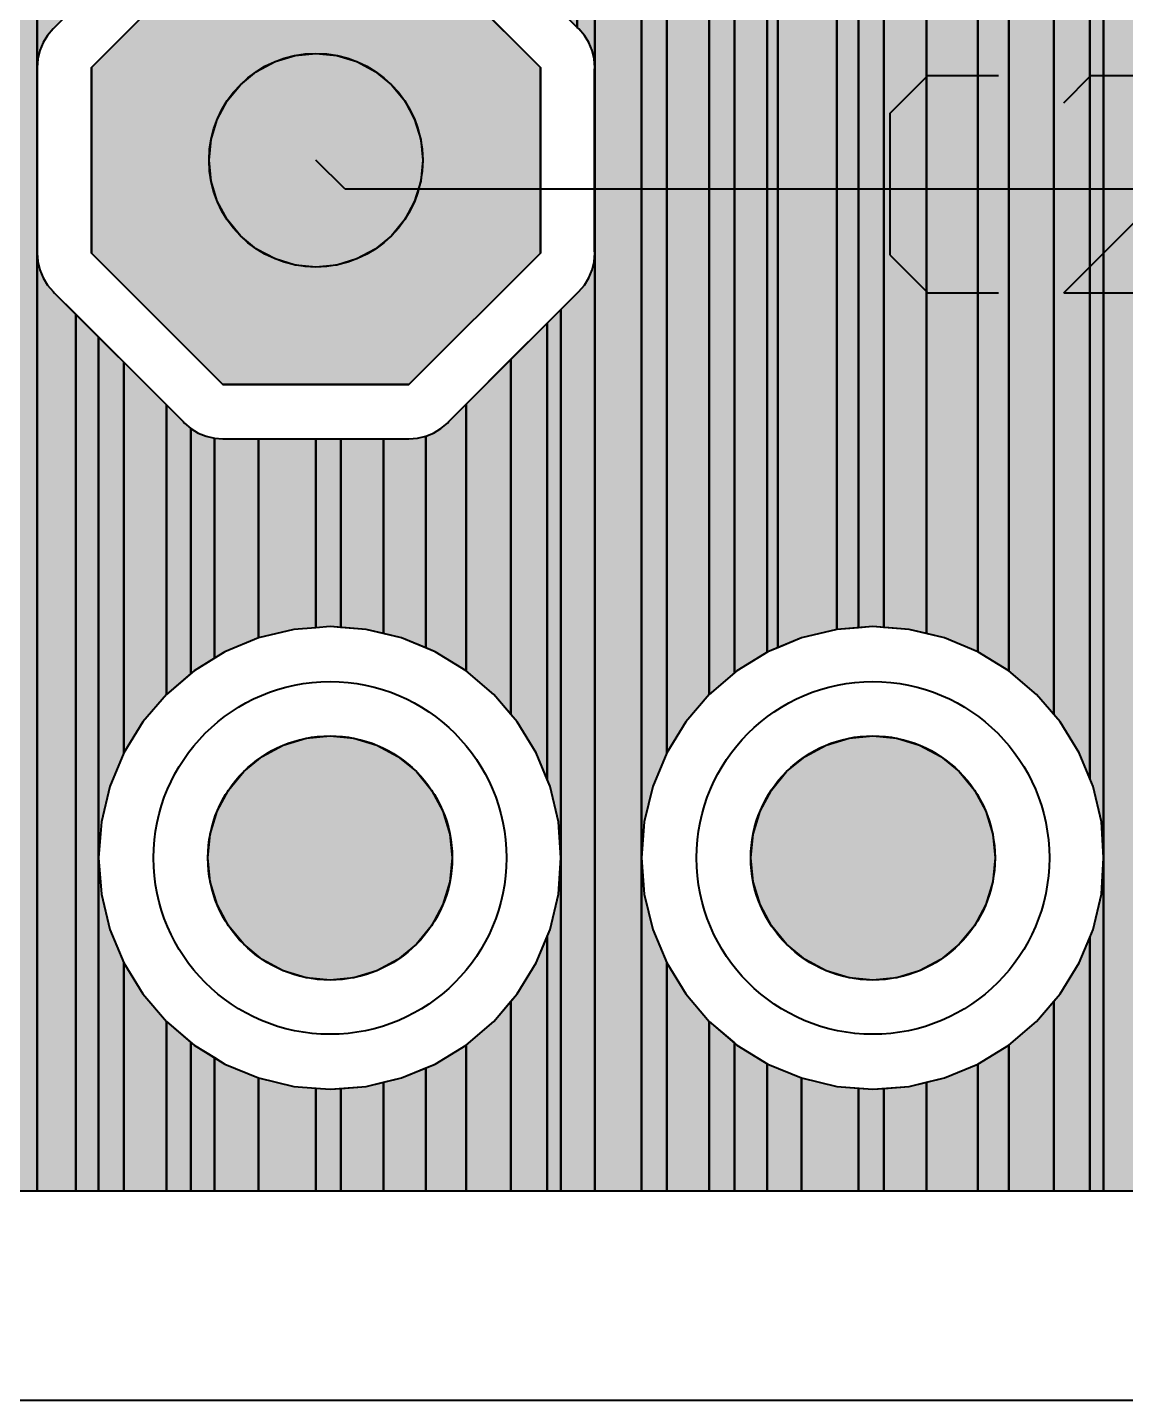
# Model space of a CAD drawing. Header units: millimetres. Extents: x 3 to 111, y 3 to 56.
# Drawn here: x 74.36 to 79.5, y 2.68 to 9.11 of the extents above; entities that cross this region are included whole.
import ezdxf

# ---------------------------------------------------------------- set-up
doc = ezdxf.new("R2010")
doc.units = ezdxf.units.MM
for name, color, linetype in [('bottom_copper', 7, 'Continuous'), ('bottom_silk', 7, 'Continuous'), ('drill_plated', 7, 'Continuous'), ('outline', 7, 'Continuous'), ('top_copper', 7, 'Continuous'), ('top_silk', 7, 'Continuous')]:
    doc.layers.add(name, color=color, linetype=linetype)

# ---------------------------------------------------------------- blocks, each defined once
blk = doc.blocks.new('Block14918')
at = {"layer": 'bottom_copper', "lineweight": 40}
for points in [[(0.2711, 0), (0, 0), (0, 48.7422), (0.1059, 48.7505), (0.2711, 48.7902), (0.2711, 0)], [(0, 1.56), (-0.01, 1.7294), (-0.0497, 1.8946), (-0.0652, 1.932), (-0.0652, 48.7373), (-0.0635, 48.7372), (0, 48.7422), (0, 1.56)], [(0, 0), (-0.0652, 0), (-0.0652, 1.188), (-0.0497, 1.2254), (-0.01, 1.3906), (0, 1.56), (0, 0)]]:
    blk.add_hatch(color=7, dxfattribs=at).paths.add_polyline_path(points, flags=0)
at = {"layer": 'bottom_copper', "color": 7, "lineweight": 40}
for points in [[(0.2711, 0), (0, 0), (0, 48.7422), (0.1059, 48.7505), (0.2711, 48.7902), (0.2711, 0)], [(0, 1.56), (-0.01, 1.7294), (-0.0497, 1.8946), (-0.0652, 1.932), (-0.0652, 48.7373), (-0.0635, 48.7372), (0, 48.7422), (0, 1.56)], [(0, 0), (-0.0652, 0), (-0.0652, 1.188), (-0.0497, 1.2254), (-0.01, 1.3906), (0, 1.56), (0, 0)]]:
    blk.add_lwpolyline(points, close=True, dxfattribs=at)
blk = doc.blocks.new('Block16067')
at = {"layer": 'bottom_copper', "lineweight": 40}
for points in [[(2.3194, 2.6295), (2.1542, 2.5898), (2.0443, 2.5443), (2.0443, 51.435), (2.3194, 51.435), (2.3194, 2.6295)], [(2.422, 2.6376), (2.3194, 2.6295), (2.3194, 51.435), (2.422, 51.435), (2.422, 2.6376)], [(2.0443, 2.5443), (1.9972, 2.5248), (1.9946, 2.5232), (1.9946, 49.4854), (2.0343, 49.6506), (2.0443, 49.82), (2.0443, 2.5443)], [(2.54, 2.6388), (2.4888, 2.6428), (2.422, 2.6376), (2.422, 49.82), (2.4353, 49.6506), (2.475, 49.4854), (2.54, 49.3284), (2.54, 2.6388)], [(1.9946, 2.5232), (1.8523, 2.436), (1.8408, 2.4262), (1.8408, 49.1835), (1.9296, 49.3284), (1.9946, 49.4854), (1.9946, 2.5232)], [(2.7391, 2.6101), (2.6582, 2.6295), (2.54, 2.6388), (2.54, 49.3284), (2.6288, 49.1835), (2.7391, 49.0543), (2.7391, 2.6101)], [(1.8408, 2.4262), (1.7231, 2.3257), (1.7231, 49.048), (1.7305, 49.0543), (1.8408, 49.1835), (1.8408, 2.4262)], [(1.7231, 2.3257), (1.6128, 2.1965), (1.524, 2.0516), (1.524, 48.8966), (1.6013, 48.944), (1.7231, 49.048), (1.7231, 2.3257)], [(2.9804, 2.5248), (2.8234, 2.5898), (2.7391, 2.6101), (2.7391, 49.0543), (2.8683, 48.944), (2.9804, 48.8753), (2.9804, 2.5248)], [(1.524, 2.0516), (1.459, 1.8946), (1.4193, 1.7294), (1.406, 1.56), (1.406, 48.8343), (1.4564, 48.8552), (1.524, 48.8966), (1.524, 2.0516)], [(3.1253, 2.436), (2.9804, 2.5248), (2.9804, 48.8753), (3.0132, 48.8552), (3.1253, 48.8088), (3.1253, 2.436)], [(1.406, 0), (1.1876, 0), (1.1876, 48.7633), (1.2994, 48.7902), (1.406, 48.8343), (1.406, 0)], [(3.3354, 2.2309), (3.2545, 2.3257), (3.1253, 2.436), (3.1253, 48.8088), (3.1702, 48.7902), (3.3354, 48.7505), (3.3354, 2.2309)], [(1.1054, 5.4476), (0.9648, 5.5882), (0.9648, 48.7372), (1.1054, 48.7482), (1.1054, 5.4476)], [(1.1876, 5.2609), (1.1845, 5.3007), (1.1751, 5.3397), (1.1598, 5.3766), (1.1389, 5.4107), (1.113, 5.4411), (1.1054, 5.4476), (1.1054, 48.7482), (1.1342, 48.7505), (1.1876, 48.7633), (1.1876, 5.2609)], [(3.5031, 1.932), (3.4536, 2.0516), (3.3648, 2.1965), (3.3354, 2.2309), (3.3354, 48.7505), (3.5031, 48.7373), (3.5031, 1.932)], [(1.1876, 4.3911), (1.1868, 4.401), (1.1868, 5.251), (1.1876, 5.2609), (1.1876, 4.3911)], [(1.1876, 0), (1.0283, 0), (1.0283, 4.1273), (1.1054, 4.2044), (1.113, 4.2109), (1.1389, 4.2413), (1.1598, 4.2754), (1.1751, 4.3123), (1.1844, 4.3512), (1.1876, 4.3911), (1.1876, 0)], [(1.0283, 1.56), (1.0183, 1.7294), (0.9786, 1.8946), (0.9648, 1.9279), (0.9648, 4.0638), (1.0283, 4.1273), (1.0283, 1.56)], [(0.9648, 1.9279), (0.9136, 2.0516), (0.8248, 2.1965), (0.7954, 2.2309), (0.7954, 3.8944), (0.9648, 4.0638), (0.9648, 1.9279)], [(0.7954, 2.2309), (0.7145, 2.3257), (0.5853, 2.436), (0.5853, 3.6843), (0.7954, 3.8944), (0.7954, 2.2309)], [(0.5853, 2.436), (0.4404, 2.5248), (0.3965, 2.543), (0.3965, 3.5337), (0.4334, 3.549), (0.4675, 3.5699), (0.4979, 3.5958), (0.5044, 3.6034), (0.5853, 3.6843), (0.5853, 2.436)], [(0, 2.6388), (-0.0512, 2.6428), (-0.1172, 2.6376), (-0.1172, 3.522), (0, 3.522), (0, 2.6388)], [(0.1991, 2.6101), (0.1182, 2.6295), (0, 2.6388), (0, 3.522), (0.1991, 3.522), (0.1991, 2.6101)], [(0.3965, 2.543), (0.2834, 2.5898), (0.1991, 2.6101), (0.1991, 3.522), (0.3077, 3.522), (0.3177, 3.5212), (0.3575, 3.5243), (0.3965, 3.5337), (0.3965, 2.543)], [(1.0283, 0), (0.9648, 0), (0.9648, 1.1921), (0.9786, 1.2254), (1.0183, 1.3906), (1.0283, 1.56), (1.0283, 0)], [(1.524, 0), (1.406, 0), (1.406, 1.56), (1.4193, 1.3906), (1.459, 1.2254), (1.524, 1.0684), (1.524, 0)], [(0.9648, 0), (0.7954, 0), (0.7954, 0.8891), (0.8248, 0.9235), (0.9136, 1.0684), (0.9648, 1.1921), (0.9648, 0)], [(3.5031, 0), (3.3354, 0), (3.3354, 0.8891), (3.3648, 0.9235), (3.4536, 1.0684), (3.5031, 1.188), (3.5031, 0)], [(1.7231, 0), (1.524, 0), (1.524, 1.0684), (1.6128, 0.9235), (1.7231, 0.7943), (1.7231, 0)], [(0.7954, 0), (0.5853, 0), (0.5853, 0.684), (0.7145, 0.7943), (0.7954, 0.8891), (0.7954, 0)], [(3.3354, 0), (3.1253, 0), (3.1253, 0.684), (3.2545, 0.7943), (3.3354, 0.8891), (3.3354, 0)], [(1.8408, 0), (1.7231, 0), (1.7231, 0.7943), (1.8408, 0.6938), (1.8408, 0)], [(0.5853, 0), (0.3965, 0), (0.3965, 0.577), (0.4404, 0.5952), (0.5853, 0.684), (0.5853, 0)], [(1.9946, 0), (1.8408, 0), (1.8408, 0.6938), (1.8523, 0.684), (1.9946, 0.5968), (1.9946, 0)], [(3.1253, 0), (2.9804, 0), (2.9804, 0.5952), (3.1253, 0.684), (3.1253, 0)], [(2.1542, 0), (1.9946, 0), (1.9946, 0.5968), (1.9972, 0.5952), (2.1542, 0.5302), (2.1542, 0)], [(2.9804, 0), (2.7391, 0), (2.7391, 0.5099), (2.8234, 0.5302), (2.9804, 0.5952), (2.9804, 0)], [(0.3965, 0), (0.1991, 0), (0.1991, 0.5099), (0.2834, 0.5302), (0.3965, 0.577), (0.3965, 0)], [(2.422, 0), (2.1542, 0), (2.1542, 0.5302), (2.3194, 0.4905), (2.422, 0.4824), (2.422, 0)], [(0, 0), (-0.1172, 0), (-0.1172, 0.4824), (-0.0512, 0.4772), (0, 0.4812), (0, 0)], [(0.1991, 0), (0, 0), (0, 0.4812), (0.1182, 0.4905), (0.1991, 0.5099), (0.1991, 0)], [(2.54, 0), (2.422, 0), (2.422, 0.4824), (2.4888, 0.4772), (2.54, 0.4812), (2.54, 0)], [(2.7391, 0), (2.54, 0), (2.54, 0.4812), (2.6582, 0.4905), (2.7391, 0.5099), (2.7391, 0)]]:
    blk.add_hatch(color=7, dxfattribs=at).paths.add_polyline_path(points, flags=0)
at = {"layer": 'bottom_copper', "color": 7, "lineweight": 40}
for points in [[(2.3194, 2.6295), (2.1542, 2.5898), (2.0443, 2.5443), (2.0443, 51.435), (2.3194, 51.435), (2.3194, 2.6295)], [(2.422, 2.6376), (2.3194, 2.6295), (2.3194, 51.435), (2.422, 51.435), (2.422, 2.6376)], [(2.0443, 2.5443), (1.9972, 2.5248), (1.9946, 2.5232), (1.9946, 49.4854), (2.0343, 49.6506), (2.0443, 49.82), (2.0443, 2.5443)], [(2.54, 2.6388), (2.4888, 2.6428), (2.422, 2.6376), (2.422, 49.82), (2.4353, 49.6506), (2.475, 49.4854), (2.54, 49.3284), (2.54, 2.6388)], [(1.9946, 2.5232), (1.8523, 2.436), (1.8408, 2.4262), (1.8408, 49.1835), (1.9296, 49.3284), (1.9946, 49.4854), (1.9946, 2.5232)], [(2.7391, 2.6101), (2.6582, 2.6295), (2.54, 2.6388), (2.54, 49.3284), (2.6288, 49.1835), (2.7391, 49.0543), (2.7391, 2.6101)], [(1.8408, 2.4262), (1.7231, 2.3257), (1.7231, 49.048), (1.7305, 49.0543), (1.8408, 49.1835), (1.8408, 2.4262)], [(1.7231, 2.3257), (1.6128, 2.1965), (1.524, 2.0516), (1.524, 48.8966), (1.6013, 48.944), (1.7231, 49.048), (1.7231, 2.3257)], [(2.9804, 2.5248), (2.8234, 2.5898), (2.7391, 2.6101), (2.7391, 49.0543), (2.8683, 48.944), (2.9804, 48.8753), (2.9804, 2.5248)], [(1.524, 2.0516), (1.459, 1.8946), (1.4193, 1.7294), (1.406, 1.56), (1.406, 48.8343), (1.4564, 48.8552), (1.524, 48.8966), (1.524, 2.0516)], [(3.1253, 2.436), (2.9804, 2.5248), (2.9804, 48.8753), (3.0132, 48.8552), (3.1253, 48.8088), (3.1253, 2.436)], [(1.406, 0), (1.1876, 0), (1.1876, 48.7633), (1.2994, 48.7902), (1.406, 48.8343), (1.406, 0)], [(3.3354, 2.2309), (3.2545, 2.3257), (3.1253, 2.436), (3.1253, 48.8088), (3.1702, 48.7902), (3.3354, 48.7505), (3.3354, 2.2309)], [(1.1054, 5.4476), (0.9648, 5.5882), (0.9648, 48.7372), (1.1054, 48.7482), (1.1054, 5.4476)], [(1.1876, 5.2609), (1.1845, 5.3007), (1.1751, 5.3397), (1.1598, 5.3766), (1.1389, 5.4107), (1.113, 5.4411), (1.1054, 5.4476), (1.1054, 48.7482), (1.1342, 48.7505), (1.1876, 48.7633), (1.1876, 5.2609)], [(3.5031, 1.932), (3.4536, 2.0516), (3.3648, 2.1965), (3.3354, 2.2309), (3.3354, 48.7505), (3.5031, 48.7373), (3.5031, 1.932)], [(1.1876, 4.3911), (1.1868, 4.401), (1.1868, 5.251), (1.1876, 5.2609), (1.1876, 4.3911)], [(1.1876, 0), (1.0283, 0), (1.0283, 4.1273), (1.1054, 4.2044), (1.113, 4.2109), (1.1389, 4.2413), (1.1598, 4.2754), (1.1751, 4.3123), (1.1844, 4.3512), (1.1876, 4.3911), (1.1876, 0)], [(1.0283, 1.56), (1.0183, 1.7294), (0.9786, 1.8946), (0.9648, 1.9279), (0.9648, 4.0638), (1.0283, 4.1273), (1.0283, 1.56)], [(0.9648, 1.9279), (0.9136, 2.0516), (0.8248, 2.1965), (0.7954, 2.2309), (0.7954, 3.8944), (0.9648, 4.0638), (0.9648, 1.9279)], [(0.7954, 2.2309), (0.7145, 2.3257), (0.5853, 2.436), (0.5853, 3.6843), (0.7954, 3.8944), (0.7954, 2.2309)], [(0.5853, 2.436), (0.4404, 2.5248), (0.3965, 2.543), (0.3965, 3.5337), (0.4334, 3.549), (0.4675, 3.5699), (0.4979, 3.5958), (0.5044, 3.6034), (0.5853, 3.6843), (0.5853, 2.436)], [(0, 2.6388), (-0.0512, 2.6428), (-0.1172, 2.6376), (-0.1172, 3.522), (0, 3.522), (0, 2.6388)], [(0.1991, 2.6101), (0.1182, 2.6295), (0, 2.6388), (0, 3.522), (0.1991, 3.522), (0.1991, 2.6101)], [(0.3965, 2.543), (0.2834, 2.5898), (0.1991, 2.6101), (0.1991, 3.522), (0.3077, 3.522), (0.3177, 3.5212), (0.3575, 3.5243), (0.3965, 3.5337), (0.3965, 2.543)], [(1.0283, 0), (0.9648, 0), (0.9648, 1.1921), (0.9786, 1.2254), (1.0183, 1.3906), (1.0283, 1.56), (1.0283, 0)], [(1.524, 0), (1.406, 0), (1.406, 1.56), (1.4193, 1.3906), (1.459, 1.2254), (1.524, 1.0684), (1.524, 0)], [(0.9648, 0), (0.7954, 0), (0.7954, 0.8891), (0.8248, 0.9235), (0.9136, 1.0684), (0.9648, 1.1921), (0.9648, 0)], [(3.5031, 0), (3.3354, 0), (3.3354, 0.8891), (3.3648, 0.9235), (3.4536, 1.0684), (3.5031, 1.188), (3.5031, 0)], [(1.7231, 0), (1.524, 0), (1.524, 1.0684), (1.6128, 0.9235), (1.7231, 0.7943), (1.7231, 0)], [(0.7954, 0), (0.5853, 0), (0.5853, 0.684), (0.7145, 0.7943), (0.7954, 0.8891), (0.7954, 0)], [(3.3354, 0), (3.1253, 0), (3.1253, 0.684), (3.2545, 0.7943), (3.3354, 0.8891), (3.3354, 0)], [(1.8408, 0), (1.7231, 0), (1.7231, 0.7943), (1.8408, 0.6938), (1.8408, 0)], [(0.5853, 0), (0.3965, 0), (0.3965, 0.577), (0.4404, 0.5952), (0.5853, 0.684), (0.5853, 0)], [(1.9946, 0), (1.8408, 0), (1.8408, 0.6938), (1.8523, 0.684), (1.9946, 0.5968), (1.9946, 0)], [(3.1253, 0), (2.9804, 0), (2.9804, 0.5952), (3.1253, 0.684), (3.1253, 0)], [(2.1542, 0), (1.9946, 0), (1.9946, 0.5968), (1.9972, 0.5952), (2.1542, 0.5302), (2.1542, 0)], [(2.9804, 0), (2.7391, 0), (2.7391, 0.5099), (2.8234, 0.5302), (2.9804, 0.5952), (2.9804, 0)], [(0.3965, 0), (0.1991, 0), (0.1991, 0.5099), (0.2834, 0.5302), (0.3965, 0.577), (0.3965, 0)], [(2.422, 0), (2.1542, 0), (2.1542, 0.5302), (2.3194, 0.4905), (2.422, 0.4824), (2.422, 0)], [(0, 0), (-0.1172, 0), (-0.1172, 0.4824), (-0.0512, 0.4772), (0, 0.4812), (0, 0)], [(0.1991, 0), (0, 0), (0, 0.4812), (0.1182, 0.4905), (0.1991, 0.5099), (0.1991, 0)], [(2.54, 0), (2.422, 0), (2.422, 0.4824), (2.4888, 0.4772), (2.54, 0.4812), (2.54, 0)], [(2.7391, 0), (2.54, 0), (2.54, 0.4812), (2.6582, 0.4905), (2.7391, 0.5099), (2.7391, 0)]]:
    blk.add_lwpolyline(points, close=True, dxfattribs=at)
blk = doc.blocks.new('Block17040')
at = {"layer": 'bottom_copper', "lineweight": 40}
for points in [[(1.2106, 5.5468), (1.1114, 5.4476), (1.1038, 5.4411), (1.0779, 5.4107), (1.057, 5.3766), (1.0417, 5.3397), (1.0324, 5.3008), (1.0292, 5.2609), (1.0292, 48.7492), (1.0454, 48.7505), (1.2106, 48.7902), (1.2106, 5.5468)], [(1.0292, 0), (0.9395, 0), (0.9395, 48.7422), (1.0292, 48.7492), (1.0292, 0)], [(1.03, 4.401), (1.0292, 4.3911), (1.0292, 5.2609), (1.03, 5.2509), (1.03, 4.401)], [(1.2106, 0), (1.0292, 0), (1.0292, 4.3911), (1.0323, 4.3513), (1.0417, 4.3123), (1.057, 4.2754), (1.0779, 4.2413), (1.1038, 4.2109), (1.1114, 4.2044), (1.2106, 4.1052), (1.2106, 0)], [(1.3172, 0), (1.2106, 0), (1.2106, 4.1052), (1.3172, 3.9986), (1.3172, 0)], [(1.4352, 2.0516), (1.3702, 1.8946), (1.3305, 1.7294), (1.3172, 1.56), (1.3172, 3.9986), (1.4352, 3.8806), (1.4352, 2.0516)], [(1.6343, 2.3257), (1.524, 2.1965), (1.4352, 2.0516), (1.4352, 3.8806), (1.6343, 3.6815), (1.6343, 2.3257)], [(1.7493, 2.4239), (1.6343, 2.3257), (1.6343, 3.6815), (1.7124, 3.6034), (1.7189, 3.5958), (1.7493, 3.5699), (1.7493, 2.4239)], [(1.8592, 2.4946), (1.7635, 2.436), (1.7493, 2.4239), (1.7493, 3.5699), (1.7834, 3.549), (1.8203, 3.5337), (1.8592, 3.5244), (1.8592, 2.4946)], [(2.0654, 2.5898), (1.9084, 2.5248), (1.8593, 2.4947), (1.8592, 3.5244), (1.8991, 3.5212), (1.909, 3.522), (2.0654, 3.522), (2.0654, 2.5898)], [(2.3332, 2.6375), (2.2306, 2.6295), (2.0654, 2.5898), (2.0654, 3.522), (2.3332, 3.522), (2.3332, 2.6375)], [(2.334, 2.6376), (2.3332, 2.6375), (2.3332, 3.522), (2.334, 3.522), (2.334, 2.6376)], [(1.4352, 0), (1.3172, 0), (1.3172, 1.56), (1.3305, 1.3906), (1.3702, 1.2254), (1.4352, 1.0684), (1.4352, 0)], [(1.6343, 0), (1.4352, 0), (1.4352, 1.0684), (1.524, 0.9235), (1.6343, 0.7943), (1.6343, 0)], [(1.7493, 0), (1.6343, 0), (1.6343, 0.7943), (1.7493, 0.6961), (1.7493, 0)], [(1.8592, 0), (1.7493, 0), (1.7493, 0.6961), (1.7635, 0.684), (1.8592, 0.6254), (1.8592, 0)], [(2.0654, 0), (1.8593, 0), (1.8592, 0.6254), (1.9084, 0.5952), (2.0654, 0.5302), (2.0654, 0)], [(2.3332, 0), (2.0654, 0), (2.0654, 0.5302), (2.2306, 0.4905), (2.3332, 0.4825), (2.3332, 0)], [(2.334, 0), (2.3332, 0), (2.3332, 0.4825), (2.334, 0.4824), (2.334, 0)]]:
    blk.add_hatch(color=7, dxfattribs=at).paths.add_polyline_path(points, flags=0)
at = {"layer": 'bottom_copper', "color": 7, "lineweight": 40}
for points in [[(1.2106, 5.5468), (1.1114, 5.4476), (1.1038, 5.4411), (1.0779, 5.4107), (1.057, 5.3766), (1.0417, 5.3397), (1.0324, 5.3008), (1.0292, 5.2609), (1.0292, 48.7492), (1.0454, 48.7505), (1.2106, 48.7902), (1.2106, 5.5468)], [(1.0292, 0), (0.9395, 0), (0.9395, 48.7422), (1.0292, 48.7492), (1.0292, 0)], [(1.03, 4.401), (1.0292, 4.3911), (1.0292, 5.2609), (1.03, 5.2509), (1.03, 4.401)], [(1.2106, 0), (1.0292, 0), (1.0292, 4.3911), (1.0323, 4.3513), (1.0417, 4.3123), (1.057, 4.2754), (1.0779, 4.2413), (1.1038, 4.2109), (1.1114, 4.2044), (1.2106, 4.1052), (1.2106, 0)], [(1.3172, 0), (1.2106, 0), (1.2106, 4.1052), (1.3172, 3.9986), (1.3172, 0)], [(1.4352, 2.0516), (1.3702, 1.8946), (1.3305, 1.7294), (1.3172, 1.56), (1.3172, 3.9986), (1.4352, 3.8806), (1.4352, 2.0516)], [(1.6343, 2.3257), (1.524, 2.1965), (1.4352, 2.0516), (1.4352, 3.8806), (1.6343, 3.6815), (1.6343, 2.3257)], [(1.7493, 2.4239), (1.6343, 2.3257), (1.6343, 3.6815), (1.7124, 3.6034), (1.7189, 3.5958), (1.7493, 3.5699), (1.7493, 2.4239)], [(1.8592, 2.4946), (1.7635, 2.436), (1.7493, 2.4239), (1.7493, 3.5699), (1.7834, 3.549), (1.8203, 3.5337), (1.8592, 3.5244), (1.8592, 2.4946)], [(2.0654, 2.5898), (1.9084, 2.5248), (1.8593, 2.4947), (1.8592, 3.5244), (1.8991, 3.5212), (1.909, 3.522), (2.0654, 3.522), (2.0654, 2.5898)], [(2.3332, 2.6375), (2.2306, 2.6295), (2.0654, 2.5898), (2.0654, 3.522), (2.3332, 3.522), (2.3332, 2.6375)], [(2.334, 2.6376), (2.3332, 2.6375), (2.3332, 3.522), (2.334, 3.522), (2.334, 2.6376)], [(1.4352, 0), (1.3172, 0), (1.3172, 1.56), (1.3305, 1.3906), (1.3702, 1.2254), (1.4352, 1.0684), (1.4352, 0)], [(1.6343, 0), (1.4352, 0), (1.4352, 1.0684), (1.524, 0.9235), (1.6343, 0.7943), (1.6343, 0)], [(1.7493, 0), (1.6343, 0), (1.6343, 0.7943), (1.7493, 0.6961), (1.7493, 0)], [(1.8592, 0), (1.7493, 0), (1.7493, 0.6961), (1.7635, 0.684), (1.8592, 0.6254), (1.8592, 0)], [(2.0654, 0), (1.8593, 0), (1.8592, 0.6254), (1.9084, 0.5952), (2.0654, 0.5302), (2.0654, 0)], [(2.3332, 0), (2.0654, 0), (2.0654, 0.5302), (2.2306, 0.4905), (2.3332, 0.4825), (2.3332, 0)], [(2.334, 0), (2.3332, 0), (2.3332, 0.4825), (2.334, 0.4824), (2.334, 0)]]:
    blk.add_lwpolyline(points, close=True, dxfattribs=at)

msp = doc.modelspace()

# ---------------------------------------------------------------- hatches: boundary and pattern name
at = {"layer": 'bottom_copper', "lineweight": 40}
for points in [[(76.762, 8.0511), (76.1469, 7.436), (75.2771, 7.436), (74.662, 8.0511), (74.662, 8.9209), (75.2771, 9.536), (76.1469, 9.536), (76.762, 8.9209), (76.762, 8.0511)], [(76.2024, 8.3885), (76.1739, 8.2947), (76.1277, 8.2082), (76.0656, 8.1324), (75.9898, 8.0703), (75.9033, 8.0241), (75.8095, 7.9956), (75.712, 7.986), (75.6145, 7.9956), (75.5207, 8.0241), (75.4342, 8.0703), (75.3584, 8.1324), (75.2963, 8.2082), (75.2501, 8.2947), (75.2216, 8.3885), (75.212, 8.486), (75.2216, 8.5835), (75.2501, 8.6773), (75.2963, 8.7638), (75.3584, 8.8396), (75.4342, 8.9017), (75.5207, 8.9479), (75.6145, 8.9764), (75.712, 8.986), (75.8095, 8.9764), (75.9033, 8.9479), (75.9898, 8.9017), (76.0656, 8.8396), (76.1277, 8.7638), (76.1739, 8.6773), (76.2024, 8.5835), (76.212, 8.486), (76.2024, 8.3885)], [(76.3385, 5.1085), (76.306, 5.0013), (76.2532, 4.9025), (76.1821, 4.8159), (76.0955, 4.7448), (75.9967, 4.692), (75.8895, 4.6595), (75.778, 4.6485), (75.6665, 4.6595), (75.5593, 4.692), (75.4605, 4.7448), (75.3739, 4.8159), (75.3028, 4.9025), (75.25, 5.0013), (75.2175, 5.1085), (75.2065, 5.22), (75.2175, 5.3315), (75.25, 5.4387), (75.3028, 5.5375), (75.3739, 5.6241), (75.4605, 5.6952), (75.5593, 5.748), (75.6665, 5.7805), (75.778, 5.7915), (75.8895, 5.7805), (75.9967, 5.748), (76.0955, 5.6952), (76.1821, 5.6241), (76.2532, 5.5375), (76.306, 5.4387), (76.3385, 5.3315), (76.3495, 5.22), (76.3385, 5.1085)], [(78.8785, 5.1085), (78.846, 5.0013), (78.7932, 4.9025), (78.7221, 4.8159), (78.6355, 4.7448), (78.5367, 4.692), (78.4295, 4.6595), (78.318, 4.6485), (78.2065, 4.6595), (78.0993, 4.692), (78.0005, 4.7448), (77.9139, 4.8159), (77.8428, 4.9025), (77.79, 5.0013), (77.7575, 5.1085), (77.7465, 5.22), (77.7575, 5.3315), (77.79, 5.4387), (77.8428, 5.5375), (77.9139, 5.6241), (78.0005, 5.6952), (78.0993, 5.748), (78.2065, 5.7805), (78.318, 5.7915), (78.4295, 5.7805), (78.5367, 5.748), (78.6355, 5.6952), (78.7221, 5.6241), (78.7932, 5.5375), (78.846, 5.4387), (78.8785, 5.3315), (78.8895, 5.22), (78.8785, 5.1085)]]:
    msp.add_hatch(color=7, dxfattribs=at).paths.add_polyline_path(points, flags=0)
at = {"layer": 'drill_plated', "lineweight": 40}
for points in [[(76.2024, 8.3885), (76.1739, 8.2947), (76.1277, 8.2082), (76.0656, 8.1324), (75.9898, 8.0703), (75.9033, 8.0241), (75.8095, 7.9956), (75.712, 7.986), (75.6145, 7.9956), (75.5207, 8.0241), (75.4342, 8.0703), (75.3584, 8.1324), (75.2963, 8.2082), (75.2501, 8.2947), (75.2216, 8.3885), (75.212, 8.486), (75.2216, 8.5835), (75.2501, 8.6773), (75.2963, 8.7638), (75.3584, 8.8396), (75.4342, 8.9017), (75.5207, 8.9479), (75.6145, 8.9764), (75.712, 8.986), (75.8095, 8.9764), (75.9033, 8.9479), (75.9898, 8.9017), (76.0656, 8.8396), (76.1277, 8.7638), (76.1739, 8.6773), (76.2024, 8.5835), (76.212, 8.486), (76.2024, 8.3885)], [(76.3385, 5.1085), (76.306, 5.0013), (76.2532, 4.9025), (76.1821, 4.8159), (76.0955, 4.7448), (75.9967, 4.692), (75.8895, 4.6595), (75.778, 4.6485), (75.6665, 4.6595), (75.5593, 4.692), (75.4605, 4.7448), (75.3739, 4.8159), (75.3028, 4.9025), (75.25, 5.0013), (75.2175, 5.1085), (75.2065, 5.22), (75.2175, 5.3315), (75.25, 5.4387), (75.3028, 5.5375), (75.3739, 5.6241), (75.4605, 5.6952), (75.5593, 5.748), (75.6665, 5.7805), (75.778, 5.7915), (75.8895, 5.7805), (75.9967, 5.748), (76.0955, 5.6952), (76.1821, 5.6241), (76.2532, 5.5375), (76.306, 5.4387), (76.3385, 5.3315), (76.3495, 5.22), (76.3385, 5.1085)], [(78.8785, 5.1085), (78.846, 5.0013), (78.7932, 4.9025), (78.7221, 4.8159), (78.6355, 4.7448), (78.5367, 4.692), (78.4295, 4.6595), (78.318, 4.6485), (78.2065, 4.6595), (78.0993, 4.692), (78.0005, 4.7448), (77.9139, 4.8159), (77.8428, 4.9025), (77.79, 5.0013), (77.7575, 5.1085), (77.7465, 5.22), (77.7575, 5.3315), (77.79, 5.4387), (77.8428, 5.5375), (77.9139, 5.6241), (78.0005, 5.6952), (78.0993, 5.748), (78.2065, 5.7805), (78.318, 5.7915), (78.4295, 5.7805), (78.5367, 5.748), (78.6355, 5.6952), (78.7221, 5.6241), (78.7932, 5.5375), (78.846, 5.4387), (78.8785, 5.3315), (78.8895, 5.22), (78.8785, 5.1085)]]:
    msp.add_hatch(color=7, dxfattribs=at).paths.add_polyline_path(points, flags=0)
at = {"layer": 'top_copper', "lineweight": 40}
for points in [[(76.762, 8.0511), (76.1469, 7.436), (75.2771, 7.436), (74.662, 8.0511), (74.662, 8.9209), (75.2771, 9.536), (76.1469, 9.536), (76.762, 8.9209), (76.762, 8.0511)], [(76.2024, 8.3885), (76.1739, 8.2947), (76.1277, 8.2082), (76.0656, 8.1324), (75.9898, 8.0703), (75.9033, 8.0241), (75.8095, 7.9956), (75.712, 7.986), (75.6145, 7.9956), (75.5207, 8.0241), (75.4342, 8.0703), (75.3584, 8.1324), (75.2963, 8.2082), (75.2501, 8.2947), (75.2216, 8.3885), (75.212, 8.486), (75.2216, 8.5835), (75.2501, 8.6773), (75.2963, 8.7638), (75.3584, 8.8396), (75.4342, 8.9017), (75.5207, 8.9479), (75.6145, 8.9764), (75.712, 8.986), (75.8095, 8.9764), (75.9033, 8.9479), (75.9898, 8.9017), (76.0656, 8.8396), (76.1277, 8.7638), (76.1739, 8.6773), (76.2024, 8.5835), (76.212, 8.486), (76.2024, 8.3885)], [(76.3385, 5.1085), (76.306, 5.0013), (76.2532, 4.9025), (76.1821, 4.8159), (76.0955, 4.7448), (75.9967, 4.692), (75.8895, 4.6595), (75.778, 4.6485), (75.6665, 4.6595), (75.5593, 4.692), (75.4605, 4.7448), (75.3739, 4.8159), (75.3028, 4.9025), (75.25, 5.0013), (75.2175, 5.1085), (75.2065, 5.22), (75.2175, 5.3315), (75.25, 5.4387), (75.3028, 5.5375), (75.3739, 5.6241), (75.4605, 5.6952), (75.5593, 5.748), (75.6665, 5.7805), (75.778, 5.7915), (75.8895, 5.7805), (75.9967, 5.748), (76.0955, 5.6952), (76.1821, 5.6241), (76.2532, 5.5375), (76.306, 5.4387), (76.3385, 5.3315), (76.3495, 5.22), (76.3385, 5.1085)], [(78.8785, 5.1085), (78.846, 5.0013), (78.7932, 4.9025), (78.7221, 4.8159), (78.6355, 4.7448), (78.5367, 4.692), (78.4295, 4.6595), (78.318, 4.6485), (78.2065, 4.6595), (78.0993, 4.692), (78.0005, 4.7448), (77.9139, 4.8159), (77.8428, 4.9025), (77.79, 5.0013), (77.7575, 5.1085), (77.7465, 5.22), (77.7575, 5.3315), (77.79, 5.4387), (77.8428, 5.5375), (77.9139, 5.6241), (78.0005, 5.6952), (78.0993, 5.748), (78.2065, 5.7805), (78.318, 5.7915), (78.4295, 5.7805), (78.5367, 5.748), (78.6355, 5.6952), (78.7221, 5.6241), (78.7932, 5.5375), (78.846, 5.4387), (78.8785, 5.3315), (78.8895, 5.22), (78.8785, 5.1085)]]:
    msp.add_hatch(color=7, dxfattribs=at).paths.add_polyline_path(points, flags=0)

# ---------------------------------------------------------------- linework, layer by layer
at = {"layer": 'bottom_copper', "color": 7, "lineweight": 40}
for p, q in [((79.3323, 5.592), (79.3323, 52.3973)), ((79.3323, 52.3973), (79.3323, 5.592)), ((75.0904, 9.7086), (74.4894, 9.1076)), ((76.9346, 9.1076), (76.3336, 9.7086)), ((75.2771, 9.536), (74.662, 8.9209)), ((76.762, 8.9209), (76.1469, 9.536)), ((74.4559, 9.0707), (74.435, 9.0366)), ((74.4818, 9.1011), (74.4559, 9.0707)), ((74.4894, 9.1076), (74.4818, 9.1011)), ((76.9422, 9.1011), (76.9346, 9.1076)), ((76.9681, 9.0707), (76.9422, 9.1011)), ((76.989, 9.0366), (76.9681, 9.0707)), ((74.4197, 8.9997), (74.4104, 8.9608)), ((74.435, 9.0366), (74.4197, 8.9997)), ((77.0043, 8.9997), (76.989, 9.0366)), ((77.0136, 8.9608), (77.0043, 8.9997)), ((74.4104, 8.9608), (74.4072, 8.9209)), ((77.0137, 8.9607), (77.0136, 8.9608)), ((77.0168, 8.9209), (77.0137, 8.9607)), ((74.4072, 8.9209), (74.408, 8.9109)), ((74.408, 8.9109), (74.408, 8.061)), ((74.662, 8.9209), (74.662, 8.0511)), ((76.762, 8.0511), (76.762, 8.9209)), ((77.016, 8.911), (77.0168, 8.9209)), ((77.016, 8.061), (77.016, 8.911)), ((74.408, 8.061), (74.4072, 8.0511)), ((74.4072, 8.0511), (74.4103, 8.0113)), ((74.662, 8.0511), (75.2771, 7.436)), ((76.1469, 7.436), (76.762, 8.0511)), ((77.0136, 8.0112), (77.0168, 8.0511)), ((77.0168, 8.0511), (77.016, 8.061)), ((74.4103, 8.0113), (74.4104, 8.0112)), ((74.4104, 8.0112), (74.4197, 7.9723)), ((74.4197, 7.9723), (74.435, 7.9354)), ((76.989, 7.9354), (77.0043, 7.9723)), ((77.0043, 7.9723), (77.0136, 8.0112)), ((74.435, 7.9354), (74.4559, 7.9013)), ((76.9681, 7.9013), (76.989, 7.9354)), ((74.4559, 7.9013), (74.4818, 7.8709)), ((74.4818, 7.8709), (74.4894, 7.8644)), ((74.4894, 7.8644), (75.0904, 7.2634)), ((76.3336, 7.2634), (76.9346, 7.8644)), ((76.9346, 7.8644), (76.9422, 7.8709)), ((76.9422, 7.8709), (76.9681, 7.9013)), ((75.2771, 7.436), (76.1469, 7.436)), ((75.0904, 7.2634), (75.0969, 7.2558)), ((76.3271, 7.2558), (76.3336, 7.2634)), ((75.0969, 7.2558), (75.1273, 7.2299)), ((75.1273, 7.2299), (75.1614, 7.209)), ((75.1614, 7.209), (75.1983, 7.1937)), ((76.2257, 7.1937), (76.2626, 7.209)), ((76.2626, 7.209), (76.2967, 7.2299)), ((76.2967, 7.2299), (76.3271, 7.2558)), ((75.1983, 7.1937), (75.2372, 7.1844)), ((75.2372, 7.1844), (75.2771, 7.1812)), ((75.2771, 7.1812), (75.287, 7.182)), ((75.287, 7.182), (75.712, 7.182)), ((75.712, 6.2976), (75.712, 7.182)), ((75.712, 7.182), (76.137, 7.182)), ((75.712, 7.182), (75.712, 6.2976)), ((76.137, 7.182), (76.1469, 7.1812)), ((76.1469, 7.1812), (76.1867, 7.1843)), ((76.1867, 7.1843), (76.1868, 7.1844)), ((76.1868, 7.1844), (76.2257, 7.1937)), ((75.778, 6.3028), (75.712, 6.2976)), ((75.9474, 6.2895), (75.778, 6.3028)), ((78.318, 6.3028), (78.1486, 6.2895)), ((78.4874, 6.2895), (78.318, 6.3028)), ((75.4434, 6.2498), (75.2864, 6.1848)), ((75.6086, 6.2895), (75.4434, 6.2498)), ((75.712, 6.2976), (75.6086, 6.2895)), ((76.1126, 6.2498), (75.9474, 6.2895)), ((76.2696, 6.1848), (76.1126, 6.2498)), ((77.9834, 6.2498), (77.8264, 6.1848)), ((78.1486, 6.2895), (77.9834, 6.2498)), ((78.6526, 6.2498), (78.4874, 6.2895)), ((78.8096, 6.1848), (78.6526, 6.2498)), ((75.2864, 6.1848), (75.1415, 6.096)), ((76.4145, 6.096), (76.2696, 6.1848)), ((77.8264, 6.1848), (77.6815, 6.096)), ((78.9545, 6.096), (78.8096, 6.1848)), ((75.1415, 6.096), (75.0123, 5.9857)), ((76.5437, 5.9857), (76.4145, 6.096)), ((77.6815, 6.096), (77.5523, 5.9857)), ((79.0837, 5.9857), (78.9545, 6.096)), ((75.0123, 5.9857), (74.902, 5.8565)), ((76.654, 5.8565), (76.5437, 5.9857)), ((77.5523, 5.9857), (77.442, 5.8565)), ((79.194, 5.8565), (79.0837, 5.9857)), ((74.902, 5.8565), (74.8132, 5.7116)), ((76.7428, 5.7116), (76.654, 5.8565)), ((77.442, 5.8565), (77.3532, 5.7116)), ((79.2828, 5.7116), (79.194, 5.8565)), ((74.8132, 5.7116), (74.7482, 5.5546)), ((76.8078, 5.5546), (76.7428, 5.7116)), ((77.3532, 5.7116), (77.2882, 5.5546)), ((79.3323, 5.592), (79.2828, 5.7116)), ((74.7482, 5.5546), (74.7085, 5.3894)), ((76.8475, 5.3894), (76.8078, 5.5546)), ((77.2882, 5.5546), (77.2485, 5.3894)), ((79.3478, 5.5546), (79.3323, 5.592)), ((79.3875, 5.3894), (79.3478, 5.5546)), ((74.7085, 5.3894), (74.6952, 5.22)), ((76.8575, 5.22), (76.8475, 5.3894)), ((77.2485, 5.3894), (77.2352, 5.22)), ((79.3975, 5.22), (79.3875, 5.3894)), ((74.6952, 5.22), (74.7085, 5.0506)), ((76.8475, 5.0506), (76.8575, 5.22)), ((77.2352, 5.22), (77.2485, 5.0506)), ((79.3875, 5.0506), (79.3975, 5.22)), ((74.7085, 5.0506), (74.7482, 4.8854)), ((76.8078, 4.8854), (76.8475, 5.0506)), ((77.2485, 5.0506), (77.2882, 4.8854)), ((79.3478, 4.8854), (79.3875, 5.0506)), ((74.7482, 4.8854), (74.8132, 4.7284)), ((76.7428, 4.7284), (76.8078, 4.8854)), ((77.2882, 4.8854), (77.3532, 4.7284)), ((79.3323, 4.848), (79.3478, 4.8854)), ((79.2828, 4.7284), (79.3323, 4.848)), ((79.3323, 3.66), (79.3323, 4.848)), ((79.3323, 4.848), (79.3323, 3.66)), ((74.8132, 4.7284), (74.902, 4.5835)), ((76.654, 4.5835), (76.7428, 4.7284)), ((77.3532, 4.7284), (77.442, 4.5835)), ((79.194, 4.5835), (79.2828, 4.7284)), ((74.902, 4.5835), (75.0123, 4.4543)), ((76.5437, 4.4543), (76.654, 4.5835)), ((77.442, 4.5835), (77.5523, 4.4543)), ((79.0837, 4.4543), (79.194, 4.5835)), ((75.0123, 4.4543), (75.1415, 4.344)), ((76.4145, 4.344), (76.5437, 4.4543)), ((77.5523, 4.4543), (77.6815, 4.344)), ((78.9545, 4.344), (79.0837, 4.4543)), ((75.1415, 4.344), (75.2864, 4.2552)), ((76.2696, 4.2552), (76.4145, 4.344)), ((77.6815, 4.344), (77.8264, 4.2552)), ((78.8096, 4.2552), (78.9545, 4.344)), ((75.2864, 4.2552), (75.4434, 4.1902)), ((76.1126, 4.1902), (76.2696, 4.2552)), ((77.8264, 4.2552), (77.9834, 4.1902)), ((78.6526, 4.1902), (78.8096, 4.2552)), ((75.4434, 4.1902), (75.6086, 4.1505)), ((75.9474, 4.1505), (76.1126, 4.1902)), ((77.9834, 4.1902), (78.1486, 4.1505)), ((78.4874, 4.1505), (78.6526, 4.1902)), ((75.6086, 4.1505), (75.712, 4.1424)), ((75.712, 3.66), (75.712, 4.1424)), ((75.712, 4.1424), (75.778, 4.1372)), ((75.712, 4.1424), (75.712, 3.66)), ((75.778, 4.1372), (75.9474, 4.1505)), ((78.1486, 4.1505), (78.318, 4.1372)), ((78.318, 4.1372), (78.4874, 4.1505)), ((75.712, 3.66), (73.2363, 3.66)), ((79.3323, 3.66), (75.712, 3.66)), ((81.8723, 3.66), (79.3323, 3.66))]:
    msp.add_line(p, q, dxfattribs=at)
for points in [[(76.762, 8.0511), (76.1469, 7.436), (75.2771, 7.436), (74.662, 8.0511), (74.662, 8.9209), (75.2771, 9.536), (76.1469, 9.536), (76.762, 8.9209), (76.762, 8.0511)], [(76.2024, 8.3885), (76.1739, 8.2947), (76.1277, 8.2082), (76.0656, 8.1324), (75.9898, 8.0703), (75.9033, 8.0241), (75.8095, 7.9956), (75.712, 7.986), (75.6145, 7.9956), (75.5207, 8.0241), (75.4342, 8.0703), (75.3584, 8.1324), (75.2963, 8.2082), (75.2501, 8.2947), (75.2216, 8.3885), (75.212, 8.486), (75.2216, 8.5835), (75.2501, 8.6773), (75.2963, 8.7638), (75.3584, 8.8396), (75.4342, 8.9017), (75.5207, 8.9479), (75.6145, 8.9764), (75.712, 8.986), (75.8095, 8.9764), (75.9033, 8.9479), (75.9898, 8.9017), (76.0656, 8.8396), (76.1277, 8.7638), (76.1739, 8.6773), (76.2024, 8.5835), (76.212, 8.486), (76.2024, 8.3885)], [(76.3385, 5.1085), (76.306, 5.0013), (76.2532, 4.9025), (76.1821, 4.8159), (76.0955, 4.7448), (75.9967, 4.692), (75.8895, 4.6595), (75.778, 4.6485), (75.6665, 4.6595), (75.5593, 4.692), (75.4605, 4.7448), (75.3739, 4.8159), (75.3028, 4.9025), (75.25, 5.0013), (75.2175, 5.1085), (75.2065, 5.22), (75.2175, 5.3315), (75.25, 5.4387), (75.3028, 5.5375), (75.3739, 5.6241), (75.4605, 5.6952), (75.5593, 5.748), (75.6665, 5.7805), (75.778, 5.7915), (75.8895, 5.7805), (75.9967, 5.748), (76.0955, 5.6952), (76.1821, 5.6241), (76.2532, 5.5375), (76.306, 5.4387), (76.3385, 5.3315), (76.3495, 5.22), (76.3385, 5.1085)], [(78.8785, 5.1085), (78.846, 5.0013), (78.7932, 4.9025), (78.7221, 4.8159), (78.6355, 4.7448), (78.5367, 4.692), (78.4295, 4.6595), (78.318, 4.6485), (78.2065, 4.6595), (78.0993, 4.692), (78.0005, 4.7448), (77.9139, 4.8159), (77.8428, 4.9025), (77.79, 5.0013), (77.7575, 5.1085), (77.7465, 5.22), (77.7575, 5.3315), (77.79, 5.4387), (77.8428, 5.5375), (77.9139, 5.6241), (78.0005, 5.6952), (78.0993, 5.748), (78.2065, 5.7805), (78.318, 5.7915), (78.4295, 5.7805), (78.5367, 5.748), (78.6355, 5.6952), (78.7221, 5.6241), (78.7932, 5.5375), (78.846, 5.4387), (78.8785, 5.3315), (78.8895, 5.22), (78.8785, 5.1085)]]:
    msp.add_lwpolyline(points, close=True, dxfattribs=at)
for centre, major_axis in [((75.712, 8.486), (0.5, 0)), ((75.778, 5.22), (0.8255, 0)), ((78.318, 5.22), (0.8255, 0)), ((75.778, 5.22), (0.5715, 0)), ((78.318, 5.22), (0.5715, 0))]:
    msp.add_ellipse(centre, major_axis=major_axis, ratio=1, dxfattribs=at)
at = {"layer": 'bottom_silk', "color": 7, "lineweight": 40}
msp.add_line((111.338, 2.68), (3.388, 2.68), dxfattribs=at)
at = {"layer": 'drill_plated', "color": 7, "lineweight": 40}
for points in [[(76.2024, 8.3885), (76.1739, 8.2947), (76.1277, 8.2082), (76.0656, 8.1324), (75.9898, 8.0703), (75.9033, 8.0241), (75.8095, 7.9956), (75.712, 7.986), (75.6145, 7.9956), (75.5207, 8.0241), (75.4342, 8.0703), (75.3584, 8.1324), (75.2963, 8.2082), (75.2501, 8.2947), (75.2216, 8.3885), (75.212, 8.486), (75.2216, 8.5835), (75.2501, 8.6773), (75.2963, 8.7638), (75.3584, 8.8396), (75.4342, 8.9017), (75.5207, 8.9479), (75.6145, 8.9764), (75.712, 8.986), (75.8095, 8.9764), (75.9033, 8.9479), (75.9898, 8.9017), (76.0656, 8.8396), (76.1277, 8.7638), (76.1739, 8.6773), (76.2024, 8.5835), (76.212, 8.486), (76.2024, 8.3885)], [(76.3385, 5.1085), (76.306, 5.0013), (76.2532, 4.9025), (76.1821, 4.8159), (76.0955, 4.7448), (75.9967, 4.692), (75.8895, 4.6595), (75.778, 4.6485), (75.6665, 4.6595), (75.5593, 4.692), (75.4605, 4.7448), (75.3739, 4.8159), (75.3028, 4.9025), (75.25, 5.0013), (75.2175, 5.1085), (75.2065, 5.22), (75.2175, 5.3315), (75.25, 5.4387), (75.3028, 5.5375), (75.3739, 5.6241), (75.4605, 5.6952), (75.5593, 5.748), (75.6665, 5.7805), (75.778, 5.7915), (75.8895, 5.7805), (75.9967, 5.748), (76.0955, 5.6952), (76.1821, 5.6241), (76.2532, 5.5375), (76.306, 5.4387), (76.3385, 5.3315), (76.3495, 5.22), (76.3385, 5.1085)], [(78.8785, 5.1085), (78.846, 5.0013), (78.7932, 4.9025), (78.7221, 4.8159), (78.6355, 4.7448), (78.5367, 4.692), (78.4295, 4.6595), (78.318, 4.6485), (78.2065, 4.6595), (78.0993, 4.692), (78.0005, 4.7448), (77.9139, 4.8159), (77.8428, 4.9025), (77.79, 5.0013), (77.7575, 5.1085), (77.7465, 5.22), (77.7575, 5.3315), (77.79, 5.4387), (77.8428, 5.5375), (77.9139, 5.6241), (78.0005, 5.6952), (78.0993, 5.748), (78.2065, 5.7805), (78.318, 5.7915), (78.4295, 5.7805), (78.5367, 5.748), (78.6355, 5.6952), (78.7221, 5.6241), (78.7932, 5.5375), (78.846, 5.4387), (78.8785, 5.3315), (78.8895, 5.22), (78.8785, 5.1085)]]:
    msp.add_lwpolyline(points, close=True, dxfattribs=at)
for centre, major_axis in [((75.712, 8.486), (0.5, 0)), ((75.778, 5.22), (0.5715, 0)), ((78.318, 5.22), (0.5715, 0))]:
    msp.add_ellipse(centre, major_axis=major_axis, ratio=1, dxfattribs=at)
at = {"layer": 'outline', "color": 7, "lineweight": 40}
msp.add_line((111.338, 2.68), (3.388, 2.68), dxfattribs=at)
at = {"layer": 'top_copper', "color": 7, "lineweight": 40}
for p, q in [((75.2771, 9.536), (74.662, 8.9209)), ((76.762, 8.9209), (76.1469, 9.536)), ((74.662, 8.9209), (74.662, 8.0511)), ((76.762, 8.0511), (76.762, 8.9209)), ((75.848, 8.35), (75.712, 8.486)), ((80.778, 8.35), (75.848, 8.35)), ((74.662, 8.0511), (75.2771, 7.436)), ((76.1469, 7.436), (76.762, 8.0511)), ((75.2771, 7.436), (76.1469, 7.436))]:
    msp.add_line(p, q, dxfattribs=at)
for points in [[(76.762, 8.0511), (76.1469, 7.436), (75.2771, 7.436), (74.662, 8.0511), (74.662, 8.9209), (75.2771, 9.536), (76.1469, 9.536), (76.762, 8.9209), (76.762, 8.0511)], [(76.2024, 8.3885), (76.1739, 8.2947), (76.1277, 8.2082), (76.0656, 8.1324), (75.9898, 8.0703), (75.9033, 8.0241), (75.8095, 7.9956), (75.712, 7.986), (75.6145, 7.9956), (75.5207, 8.0241), (75.4342, 8.0703), (75.3584, 8.1324), (75.2963, 8.2082), (75.2501, 8.2947), (75.2216, 8.3885), (75.212, 8.486), (75.2216, 8.5835), (75.2501, 8.6773), (75.2963, 8.7638), (75.3584, 8.8396), (75.4342, 8.9017), (75.5207, 8.9479), (75.6145, 8.9764), (75.712, 8.986), (75.8095, 8.9764), (75.9033, 8.9479), (75.9898, 8.9017), (76.0656, 8.8396), (76.1277, 8.7638), (76.1739, 8.6773), (76.2024, 8.5835), (76.212, 8.486), (76.2024, 8.3885)], [(76.3385, 5.1085), (76.306, 5.0013), (76.2532, 4.9025), (76.1821, 4.8159), (76.0955, 4.7448), (75.9967, 4.692), (75.8895, 4.6595), (75.778, 4.6485), (75.6665, 4.6595), (75.5593, 4.692), (75.4605, 4.7448), (75.3739, 4.8159), (75.3028, 4.9025), (75.25, 5.0013), (75.2175, 5.1085), (75.2065, 5.22), (75.2175, 5.3315), (75.25, 5.4387), (75.3028, 5.5375), (75.3739, 5.6241), (75.4605, 5.6952), (75.5593, 5.748), (75.6665, 5.7805), (75.778, 5.7915), (75.8895, 5.7805), (75.9967, 5.748), (76.0955, 5.6952), (76.1821, 5.6241), (76.2532, 5.5375), (76.306, 5.4387), (76.3385, 5.3315), (76.3495, 5.22), (76.3385, 5.1085)], [(78.8785, 5.1085), (78.846, 5.0013), (78.7932, 4.9025), (78.7221, 4.8159), (78.6355, 4.7448), (78.5367, 4.692), (78.4295, 4.6595), (78.318, 4.6485), (78.2065, 4.6595), (78.0993, 4.692), (78.0005, 4.7448), (77.9139, 4.8159), (77.8428, 4.9025), (77.79, 5.0013), (77.7575, 5.1085), (77.7465, 5.22), (77.7575, 5.3315), (77.79, 5.4387), (77.8428, 5.5375), (77.9139, 5.6241), (78.0005, 5.6952), (78.0993, 5.748), (78.2065, 5.7805), (78.318, 5.7915), (78.4295, 5.7805), (78.5367, 5.748), (78.6355, 5.6952), (78.7221, 5.6241), (78.7932, 5.5375), (78.846, 5.4387), (78.8785, 5.3315), (78.8895, 5.22), (78.8785, 5.1085)]]:
    msp.add_lwpolyline(points, close=True, dxfattribs=at)
for centre, major_axis in [((75.712, 8.486), (0.5, 0)), ((75.778, 5.22), (0.8255, 0)), ((78.318, 5.22), (0.8255, 0)), ((75.778, 5.22), (0.5715, 0)), ((78.318, 5.22), (0.5715, 0))]:
    msp.add_ellipse(centre, major_axis=major_axis, ratio=1, dxfattribs=at)
at = {"layer": 'top_silk', "color": 7, "lineweight": 40}
for p, q in [((78.3978, 8.7043), (78.5756, 8.8821)), ((78.5756, 8.8821), (78.9058, 8.8821)), ((79.2106, 8.7551), (79.3376, 8.8821)), ((79.3376, 8.8821), (79.7186, 8.8821)), ((78.3978, 8.7043), (78.3978, 8.0439)), ((79.2106, 7.8661), (79.8456, 8.5011)), ((78.3978, 8.0439), (78.5756, 7.8661)), ((78.5756, 7.8661), (78.9058, 7.8661)), ((79.2106, 7.8661), (79.8456, 7.8661)), ((111.338, 2.68), (3.388, 2.68))]:
    msp.add_line(p, q, dxfattribs=at)

# ---------------------------------------------------------------- block references
at = {"layer": 'bottom_copper'}
for name, p in [('Block17040', (73.378, 3.66)), ('Block16067', (75.8292, 3.66)), ('Block14918', (79.3975, 3.66))]:
    msp.add_blockref(name, p, dxfattribs=at)

doc.saveas('drawing.dxf')
